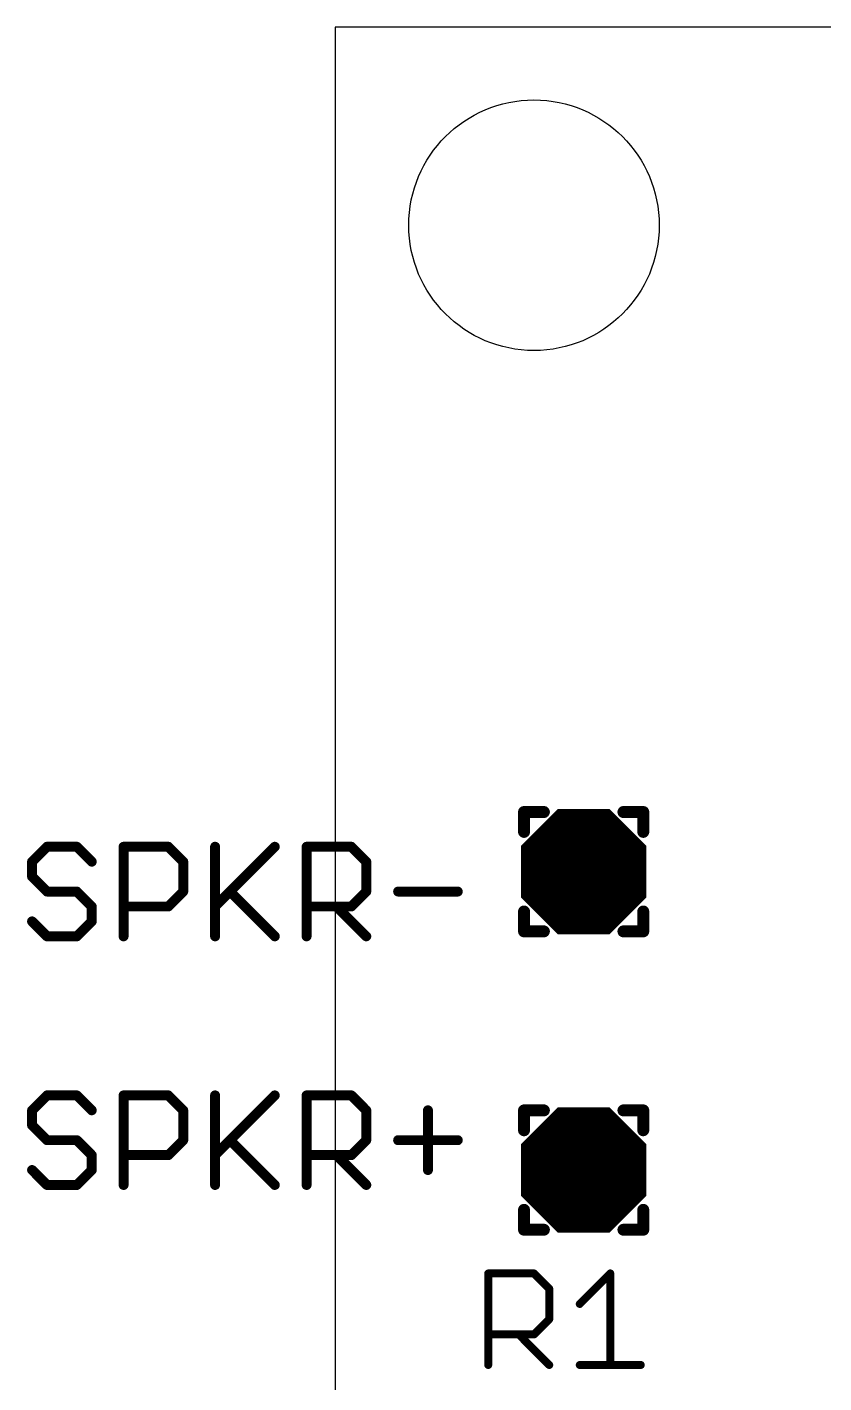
# Model space of a CAD drawing. Extents: x -3.9 to 50, y 0 to 50.9.
# Drawn here: x -3.94 to 6.25, y 32.21 to 49.52 of the extents above; entities that cross this region are included whole.
import ezdxf

# ---------------------------------------------------------------- set-up
doc = ezdxf.new("R2010")
doc.units = 0
for name, color, linetype in [('17', 82, 'CONTINUOUS'), ('20', 7, 'CONTINUOUS'), ('21', 253, 'CONTINUOUS'), ('23', 7, 'CONTINUOUS'), ('25', 253, 'CONTINUOUS'), ('51', 253, 'CONTINUOUS')]:
    doc.layers.add(name, color=color, linetype=linetype)

# ---------------------------------------------------------------- blocks, each defined once
blk = doc.blocks.new('OCTAGONP')
at = {"const_width": 0.5}
blk.add_lwpolyline([(-0.25, -0.1036), (-0.25, 0.1036), (-0.1036, 0.25), (0.1036, 0.25), (0.25, 0.1036), (0.25, -0.1036), (0.1036, -0.25), (-0.1036, -0.25), (-0.25, -0.1036), (-0.25, 0.1036)], dxfattribs=at)

msp = doc.modelspace()

# ---------------------------------------------------------------- linework, layer by layer
at = {"layer": '20'}
for p, q in [((48.565, 49.52), (0, 49.52)), ((0, 49.52), (0, 0))]:
    msp.add_line(p, q, dxfattribs=at)
msp.add_circle((2.54, 46.99), 1.6, dxfattribs=at)
at = {"layer": '21', "const_width": 0.1524}
for points in [[(2.667, 39.497), (2.413, 39.497)], [(2.413, 39.497), (2.413, 39.243)], [(3.937, 39.497), (3.683, 39.497)], [(3.937, 39.243), (3.937, 39.497)], [(2.413, 38.227), (2.413, 37.973)], [(3.937, 37.973), (3.937, 38.227)], [(2.413, 37.973), (2.667, 37.973)], [(3.683, 37.973), (3.937, 37.973)], [(2.667, 35.687), (2.413, 35.687)], [(2.413, 35.687), (2.413, 35.433)], [(3.937, 35.687), (3.683, 35.687)], [(3.937, 35.433), (3.937, 35.687)], [(2.413, 34.417), (2.413, 34.163)], [(3.937, 34.163), (3.937, 34.417)], [(2.413, 34.163), (2.667, 34.163)], [(3.683, 34.163), (3.937, 34.163)]]:
    msp.add_lwpolyline(points, dxfattribs=at)
at = {"layer": '21', "const_width": 0.0762}
for points in [[(2.413, 39.5351, 1), (2.413, 39.4589)], [(2.4511, 39.497, 1), (2.3749, 39.497)], [(2.667, 39.4589, 1), (2.667, 39.5351)], [(3.683, 39.5351, 1), (3.683, 39.4589)], [(3.9751, 39.497, 1), (3.8989, 39.497)], [(3.937, 39.4589, 1), (3.937, 39.5351)], [(2.3749, 39.243, 1), (2.4511, 39.243)], [(3.8989, 39.243, 1), (3.9751, 39.243)], [(2.4511, 38.227, 1), (2.3749, 38.227)], [(3.9751, 38.227, 1), (3.8989, 38.227)], [(2.413, 38.0111, 1), (2.413, 37.9349)], [(2.3749, 37.973, 1), (2.4511, 37.973)], [(2.667, 37.9349, 1), (2.667, 38.0111)], [(3.683, 38.0111, 1), (3.683, 37.9349)], [(3.8989, 37.973, 1), (3.9751, 37.973)], [(3.937, 37.9349, 1), (3.937, 38.0111)], [(2.413, 35.7251, 1), (2.413, 35.6489)], [(2.4511, 35.687, 1), (2.3749, 35.687)], [(2.667, 35.6489, 1), (2.667, 35.7251)], [(3.683, 35.7251, 1), (3.683, 35.6489)], [(3.9751, 35.687, 1), (3.8989, 35.687)], [(3.937, 35.6489, 1), (3.937, 35.7251)], [(2.3749, 35.433, 1), (2.4511, 35.433)], [(3.8989, 35.433, 1), (3.9751, 35.433)], [(2.4511, 34.417, 1), (2.3749, 34.417)], [(3.9751, 34.417, 1), (3.8989, 34.417)], [(2.413, 34.2011, 1), (2.413, 34.1249)], [(2.3749, 34.163, 1), (2.4511, 34.163)], [(2.667, 34.1249, 1), (2.667, 34.2011)], [(3.683, 34.2011, 1), (3.683, 34.1249)], [(3.8989, 34.163, 1), (3.9751, 34.163)], [(3.937, 34.1249, 1), (3.937, 34.2011)]]:
    msp.add_lwpolyline(points, format="xyb", dxfattribs=at)
at = {"layer": '23'}
for p in [(3.175, 38.735), (3.175, 34.925)]:
    msp.add_point(p, dxfattribs=at)
at = {"layer": '25'}
for points, const_width in [([(-3.6828, 39.0535), (-3.8735, 38.8628)], 0.127), ([(-3.3015, 39.0535), (-3.6828, 39.0535)], 0.127), ([(-3.1109, 38.8628), (-3.3015, 39.0535)], 0.127), ([(-2.7041, 37.9095), (-2.7041, 39.0535)], 0.127), ([(-2.7041, 39.0535), (-2.1321, 39.0535)], 0.127), ([(-2.1321, 39.0535), (-1.9415, 38.8628)], 0.127), ([(-1.5347, 39.0535), (-1.5347, 37.9095)], 0.127), ([(-1.5347, 38.2908), (-0.7721, 39.0535)], 0.127), ([(-0.3653, 37.9095), (-0.3653, 39.0535)], 0.127), ([(-0.3653, 39.0535), (0.2067, 39.0535)], 0.127), ([(0.2067, 39.0535), (0.3973, 38.8628)], 0.127), ([(-3.8735, 38.8628), (-3.8735, 38.6722)], 0.127), ([(-1.9415, 38.8628), (-1.9415, 38.4815)], 0.127), ([(0.3973, 38.8628), (0.3973, 38.4815)], 0.127), ([(-3.8735, 38.6722), (-3.6828, 38.4815)], 0.127), ([(-3.6828, 38.4815), (-3.3015, 38.4815)], 0.127), ([(-3.3015, 38.4815), (-3.1109, 38.2908)], 0.127), ([(-1.9415, 38.4815), (-2.1321, 38.2908)], 0.127), ([(-1.344, 38.4815), (-0.7721, 37.9095)], 0.127), ([(0.3973, 38.4815), (0.2067, 38.2908)], 0.127), ([(0.8041, 38.4815), (1.5667, 38.4815)], 0.127), ([(-3.1109, 38.2908), (-3.1109, 38.1002)], 0.127), ([(-2.1321, 38.2908), (-2.7041, 38.2908)], 0.127), ([(0.2067, 38.2908), (-0.3653, 38.2908)], 0.127), ([(0.016, 38.2908), (0.3973, 37.9095)], 0.127), ([(-3.6828, 37.9095), (-3.8735, 38.1002)], 0.127), ([(-3.1109, 38.1002), (-3.3015, 37.9095)], 0.127), ([(-3.3015, 37.9095), (-3.6828, 37.9095)], 0.127), ([(-3.6828, 35.8785), (-3.8735, 35.6878)], 0.127), ([(-3.3015, 35.8785), (-3.6828, 35.8785)], 0.127), ([(-3.1109, 35.6878), (-3.3015, 35.8785)], 0.127), ([(-2.7041, 34.7345), (-2.7041, 35.8785)], 0.127), ([(-2.7041, 35.8785), (-2.1321, 35.8785)], 0.127), ([(-2.1321, 35.8785), (-1.9415, 35.6878)], 0.127), ([(-1.5347, 35.8785), (-1.5347, 34.7345)], 0.127), ([(-1.5347, 35.1158), (-0.7721, 35.8785)], 0.127), ([(-0.3653, 34.7345), (-0.3653, 35.8785)], 0.127), ([(-0.3653, 35.8785), (0.2067, 35.8785)], 0.127), ([(0.2067, 35.8785), (0.3973, 35.6878)], 0.127), ([(-3.8735, 35.6878), (-3.8735, 35.4972)], 0.127), ([(-1.9415, 35.6878), (-1.9415, 35.3065)], 0.127), ([(0.3973, 35.6878), (0.3973, 35.3065)], 0.127), ([(1.1854, 35.6878), (1.1854, 34.9252)], 0.127), ([(-3.8735, 35.4972), (-3.6828, 35.3065)], 0.127), ([(-3.6828, 35.3065), (-3.3015, 35.3065)], 0.127), ([(-3.3015, 35.3065), (-3.1109, 35.1158)], 0.127), ([(-1.9415, 35.3065), (-2.1321, 35.1158)], 0.127), ([(-1.344, 35.3065), (-0.7721, 34.7345)], 0.127), ([(0.3973, 35.3065), (0.2067, 35.1158)], 0.127), ([(0.8041, 35.3065), (1.5667, 35.3065)], 0.127), ([(-3.1109, 35.1158), (-3.1109, 34.9252)], 0.127), ([(-2.1321, 35.1158), (-2.7041, 35.1158)], 0.127), ([(0.2067, 35.1158), (-0.3653, 35.1158)], 0.127), ([(0.016, 35.1158), (0.3973, 34.7345)], 0.127), ([(-3.6828, 34.7345), (-3.8735, 34.9252)], 0.127), ([(-3.1109, 34.9252), (-3.3015, 34.7345)], 0.127), ([(-3.3015, 34.7345), (-3.6828, 34.7345)], 0.127), ([(1.9558, 32.4358), (1.9558, 33.6052)], 0.1016), ([(1.9558, 33.6052), (2.5405, 33.6052)], 0.1016), ([(2.5405, 33.6052), (2.7354, 33.4103)], 0.1016), ([(3.1252, 33.2154), (3.515, 33.6052)], 0.1016), ([(3.515, 33.6052), (3.515, 32.4358)], 0.1016), ([(2.7354, 33.4103), (2.7354, 33.0205)], 0.1016), ([(2.7354, 33.0205), (2.5405, 32.8256)], 0.1016), ([(2.5405, 32.8256), (1.9558, 32.8256)], 0.1016), ([(2.3456, 32.8256), (2.7354, 32.4358)], 0.1016), ([(3.1252, 32.4358), (3.9048, 32.4358)], 0.1016)]:
    msp.add_lwpolyline(points, dxfattribs=dict(at, const_width=const_width))
for points, const_width in [([(-3.6828, 39.0852, 1), (-3.6828, 39.0217)], 0.0635), ([(-3.6604, 39.031, 1), (-3.7053, 39.0759)], 0.0635), ([(-3.2791, 39.0759, 1), (-3.324, 39.031)], 0.0635), ([(-3.3015, 39.0217, 1), (-3.3015, 39.0852)], 0.0635), ([(-2.6724, 39.0535, 1), (-2.7359, 39.0535)], 0.0635), ([(-2.7041, 39.0852, 1), (-2.7041, 39.0217)], 0.0635), ([(-2.1097, 39.0759, 1), (-2.1546, 39.031)], 0.0635), ([(-2.1321, 39.0217, 1), (-2.1321, 39.0852)], 0.0635), ([(-1.503, 39.0535, 1), (-1.5665, 39.0535)], 0.0635), ([(-0.7496, 39.031, 1), (-0.7945, 39.0759)], 0.0635), ([(-0.3336, 39.0535, 1), (-0.3971, 39.0535)], 0.0635), ([(-0.3653, 39.0852, 1), (-0.3653, 39.0217)], 0.0635), ([(0.2291, 39.0759, 1), (0.1842, 39.031)], 0.0635), ([(0.2067, 39.0217, 1), (0.2067, 39.0852)], 0.0635), ([(-3.8418, 38.8628, 1), (-3.9053, 38.8628)], 0.0635), ([(-3.896, 38.8853, 1), (-3.851, 38.8404)], 0.0635), ([(-3.1333, 38.8404, 1), (-3.0884, 38.8853)], 0.0635), ([(-1.9097, 38.8628, 1), (-1.9732, 38.8628)], 0.0635), ([(-1.9639, 38.8404, 1), (-1.919, 38.8853)], 0.0635), ([(0.4291, 38.8628, 1), (0.3656, 38.8628)], 0.0635), ([(0.3749, 38.8404, 1), (0.4198, 38.8853)], 0.0635), ([(-3.851, 38.6946, 1), (-3.896, 38.6497)], 0.0635), ([(-3.9053, 38.6722, 1), (-3.8418, 38.6722)], 0.0635), ([(-3.6828, 38.5132, 1), (-3.6828, 38.4497)], 0.0635), ([(-3.7053, 38.459, 1), (-3.6604, 38.5039)], 0.0635), ([(-3.2791, 38.5039, 1), (-3.324, 38.459)], 0.0635), ([(-3.3015, 38.4497, 1), (-3.3015, 38.5132)], 0.0635), ([(-1.9732, 38.4815, 1), (-1.9097, 38.4815)], 0.0635), ([(-1.919, 38.459, 1), (-1.9639, 38.5039)], 0.0635), ([(-1.3216, 38.5039, 1), (-1.3665, 38.459)], 0.0635), ([(0.3656, 38.4815, 1), (0.4291, 38.4815)], 0.0635), ([(0.4198, 38.459, 1), (0.3749, 38.5039)], 0.0635), ([(0.8041, 38.5132, 1), (0.8041, 38.4497)], 0.0635), ([(1.5667, 38.4497, 1), (1.5667, 38.5132)], 0.0635), ([(-3.0791, 38.2908, 1), (-3.1426, 38.2908)], 0.0635), ([(-3.1333, 38.2684, 1), (-3.0884, 38.3133)], 0.0635), ([(-2.7041, 38.3226, 1), (-2.7041, 38.2591)], 0.0635), ([(-2.1546, 38.3133, 1), (-2.1097, 38.2684)], 0.0635), ([(-2.1321, 38.2591, 1), (-2.1321, 38.3226)], 0.0635), ([(-1.5572, 38.3133, 1), (-1.5123, 38.2684)], 0.0635), ([(-0.3653, 38.3226, 1), (-0.3653, 38.2591)], 0.0635), ([(0.0385, 38.3133, 1), (-0.0064, 38.2684)], 0.0635), ([(0.1842, 38.3133, 1), (0.2291, 38.2684)], 0.0635), ([(0.2067, 38.2591, 1), (0.2067, 38.3226)], 0.0635), ([(-3.851, 38.1226, 1), (-3.896, 38.0777)], 0.0635), ([(-3.1426, 38.1002, 1), (-3.0791, 38.1002)], 0.0635), ([(-3.0884, 38.0777, 1), (-3.1333, 38.1226)], 0.0635), ([(-3.6828, 37.9413, 1), (-3.6828, 37.8777)], 0.0635), ([(-3.7053, 37.887, 1), (-3.6604, 37.932)], 0.0635), ([(-3.324, 37.932, 1), (-3.2791, 37.887)], 0.0635), ([(-3.3015, 37.8777, 1), (-3.3015, 37.9413)], 0.0635), ([(-2.7359, 37.9095, 1), (-2.6724, 37.9095)], 0.0635), ([(-1.5665, 37.9095, 1), (-1.503, 37.9095)], 0.0635), ([(-0.7945, 37.887, 1), (-0.7496, 37.932)], 0.0635), ([(-0.3971, 37.9095, 1), (-0.3336, 37.9095)], 0.0635), ([(0.3749, 37.887, 1), (0.4198, 37.932)], 0.0635), ([(-3.6828, 35.9102, 1), (-3.6828, 35.8467)], 0.0635), ([(-3.6604, 35.856, 1), (-3.7053, 35.9009)], 0.0635), ([(-3.2791, 35.9009, 1), (-3.324, 35.856)], 0.0635), ([(-3.3015, 35.8467, 1), (-3.3015, 35.9102)], 0.0635), ([(-2.6724, 35.8785, 1), (-2.7359, 35.8785)], 0.0635), ([(-2.7041, 35.9102, 1), (-2.7041, 35.8467)], 0.0635), ([(-2.1097, 35.9009, 1), (-2.1546, 35.856)], 0.0635), ([(-2.1321, 35.8467, 1), (-2.1321, 35.9102)], 0.0635), ([(-1.503, 35.8785, 1), (-1.5665, 35.8785)], 0.0635), ([(-0.7496, 35.856, 1), (-0.7945, 35.9009)], 0.0635), ([(-0.3336, 35.8785, 1), (-0.3971, 35.8785)], 0.0635), ([(-0.3653, 35.9102, 1), (-0.3653, 35.8467)], 0.0635), ([(0.2291, 35.9009, 1), (0.1842, 35.856)], 0.0635), ([(0.2067, 35.8467, 1), (0.2067, 35.9102)], 0.0635), ([(-3.8418, 35.6878, 1), (-3.9053, 35.6878)], 0.0635), ([(-3.896, 35.7103, 1), (-3.851, 35.6654)], 0.0635), ([(-3.1333, 35.6654, 1), (-3.0884, 35.7103)], 0.0635), ([(-1.9097, 35.6878, 1), (-1.9732, 35.6878)], 0.0635), ([(-1.9639, 35.6654, 1), (-1.919, 35.7103)], 0.0635), ([(0.4291, 35.6878, 1), (0.3656, 35.6878)], 0.0635), ([(0.3749, 35.6654, 1), (0.4198, 35.7103)], 0.0635), ([(1.2172, 35.6878, 1), (1.1537, 35.6878)], 0.0635), ([(-3.851, 35.5196, 1), (-3.896, 35.4747)], 0.0635), ([(-3.9053, 35.4972, 1), (-3.8418, 35.4972)], 0.0635), ([(-3.6828, 35.3382, 1), (-3.6828, 35.2747)], 0.0635), ([(-3.7053, 35.284, 1), (-3.6604, 35.3289)], 0.0635), ([(-3.2791, 35.3289, 1), (-3.324, 35.284)], 0.0635), ([(-3.3015, 35.2747, 1), (-3.3015, 35.3382)], 0.0635), ([(-1.9732, 35.3065, 1), (-1.9097, 35.3065)], 0.0635), ([(-1.919, 35.284, 1), (-1.9639, 35.3289)], 0.0635), ([(-1.3216, 35.3289, 1), (-1.3665, 35.284)], 0.0635), ([(0.3656, 35.3065, 1), (0.4291, 35.3065)], 0.0635), ([(0.4198, 35.284, 1), (0.3749, 35.3289)], 0.0635), ([(0.8041, 35.3382, 1), (0.8041, 35.2747)], 0.0635), ([(1.5667, 35.2747, 1), (1.5667, 35.3382)], 0.0635), ([(-3.0791, 35.1158, 1), (-3.1426, 35.1158)], 0.0635), ([(-3.1333, 35.0934, 1), (-3.0884, 35.1383)], 0.0635), ([(-2.7041, 35.1476, 1), (-2.7041, 35.0841)], 0.0635), ([(-2.1546, 35.1383, 1), (-2.1097, 35.0934)], 0.0635), ([(-2.1321, 35.0841, 1), (-2.1321, 35.1476)], 0.0635), ([(-1.5572, 35.1383, 1), (-1.5123, 35.0934)], 0.0635), ([(-0.3653, 35.1476, 1), (-0.3653, 35.0841)], 0.0635), ([(0.0385, 35.1383, 1), (-0.0064, 35.0934)], 0.0635), ([(0.1842, 35.1383, 1), (0.2291, 35.0934)], 0.0635), ([(0.2067, 35.0841, 1), (0.2067, 35.1476)], 0.0635), ([(-3.851, 34.9476, 1), (-3.896, 34.9027)], 0.0635), ([(-3.0884, 34.9027, 1), (-3.1333, 34.9476)], 0.0635), ([(-3.1426, 34.9252, 1), (-3.0791, 34.9252)], 0.0635), ([(1.1537, 34.9252, 1), (1.2172, 34.9252)], 0.0635), ([(-3.6828, 34.7663, 1), (-3.6828, 34.7028)], 0.0635), ([(-3.7053, 34.712, 1), (-3.6604, 34.757)], 0.0635), ([(-3.324, 34.757, 1), (-3.2791, 34.712)], 0.0635), ([(-3.3015, 34.7028, 1), (-3.3015, 34.7663)], 0.0635), ([(-2.7359, 34.7345, 1), (-2.6724, 34.7345)], 0.0635), ([(-1.5665, 34.7345, 1), (-1.503, 34.7345)], 0.0635), ([(-0.7945, 34.712, 1), (-0.7496, 34.757)], 0.0635), ([(-0.3971, 34.7345, 1), (-0.3336, 34.7345)], 0.0635), ([(0.3749, 34.712, 1), (0.4198, 34.757)], 0.0635), ([(1.9812, 33.6052, 1), (1.9304, 33.6052)], 0.0508), ([(1.9558, 33.6306, 1), (1.9558, 33.5798)], 0.0508), ([(2.5585, 33.6232, 1), (2.5225, 33.5872)], 0.0508), ([(2.5405, 33.5798, 1), (2.5405, 33.6306)], 0.0508), ([(3.5404, 33.6052, 1), (3.4896, 33.6052)], 0.0508), ([(3.533, 33.5872, 1), (3.497, 33.6232)], 0.0508), ([(2.7608, 33.4103, 1), (2.71, 33.4103)], 0.0508), ([(2.7174, 33.3923, 1), (2.7534, 33.4283)], 0.0508), ([(3.1072, 33.2334, 1), (3.1432, 33.1974)], 0.0508), ([(2.7534, 33.0025, 1), (2.7174, 33.0385)], 0.0508), ([(2.71, 33.0205, 1), (2.7608, 33.0205)], 0.0508), ([(1.9558, 32.851, 1), (1.9558, 32.8002)], 0.0508), ([(2.3636, 32.8436, 1), (2.3276, 32.8076)], 0.0508), ([(2.5225, 32.8436, 1), (2.5585, 32.8076)], 0.0508), ([(2.5405, 32.8002, 1), (2.5405, 32.851)], 0.0508), ([(1.9304, 32.4358, 1), (1.9812, 32.4358)], 0.0508), ([(2.7174, 32.4178, 1), (2.7534, 32.4538)], 0.0508), ([(3.1252, 32.4612, 1), (3.1252, 32.4104)], 0.0508), ([(3.4896, 32.4358, 1), (3.5404, 32.4358)], 0.0508), ([(3.9048, 32.4104, 1), (3.9048, 32.4612)], 0.0508)]:
    msp.add_lwpolyline(points, format="xyb", dxfattribs=dict(at, const_width=const_width))
at = {"layer": '51', "const_width": 0.1524}
for points in [[(3.175, 38.1, 1), (3.175, 39.37, 1), (3.175, 38.1)], [(3.175, 34.29, 1), (3.175, 35.56, 1), (3.175, 34.29)]]:
    msp.add_lwpolyline(points, format="xyb", dxfattribs=at)

# ---------------------------------------------------------------- block references
at = {"layer": '17', "xscale": 1.6002, "yscale": 1.6002}
for p in [(3.175, 38.735), (3.175, 38.735), (3.175, 34.925), (3.175, 34.925)]:
    msp.add_blockref('OCTAGONP', p, dxfattribs=at)

doc.saveas('drawing.dxf')
